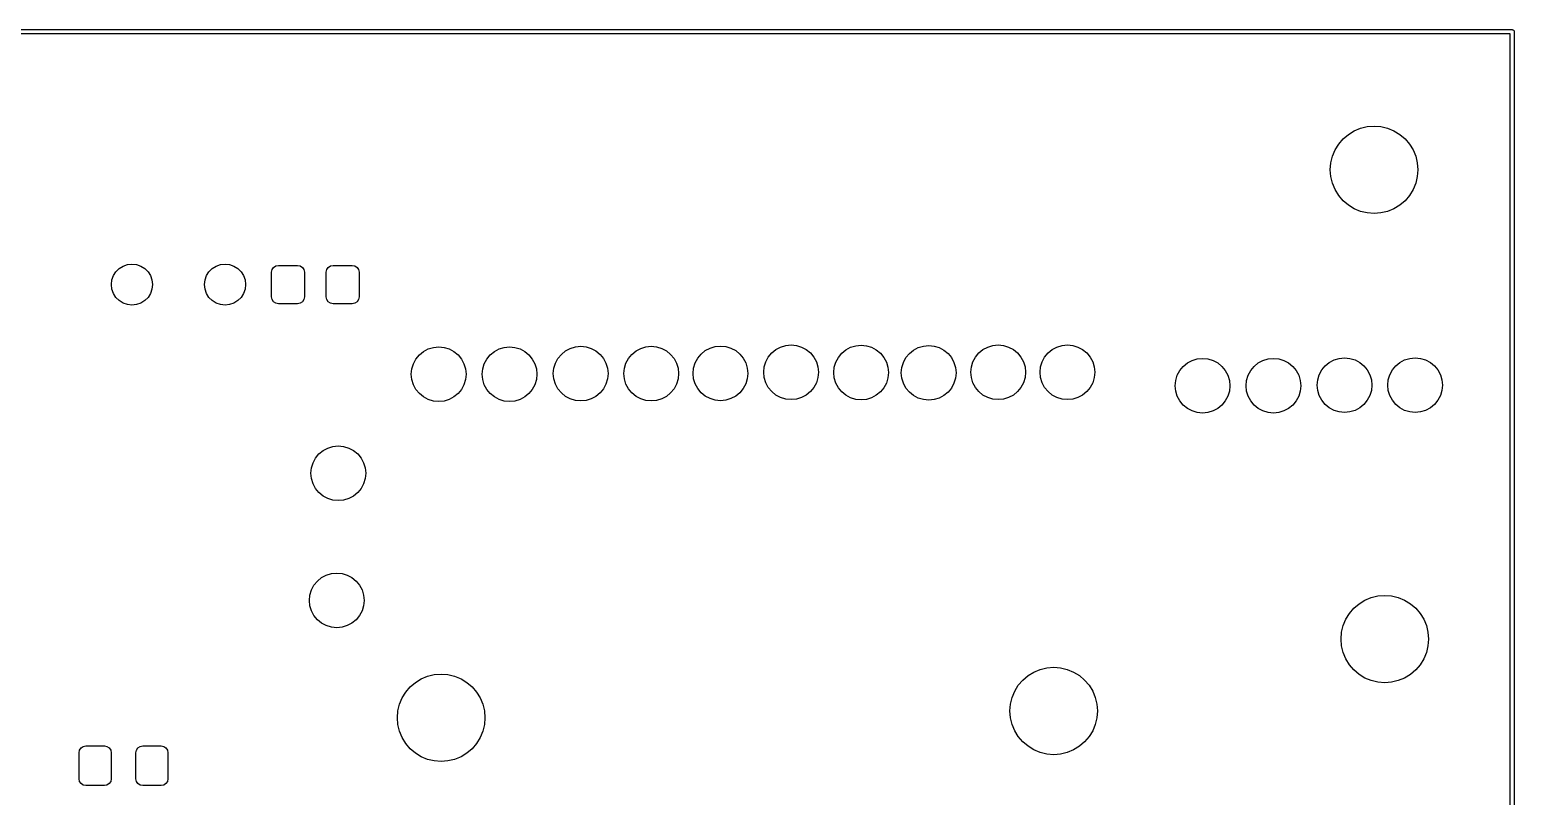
# Model space of a CAD drawing. Extents: x 0 to 110, y 0 to 70.
# Drawn here: x 55.9 to 110.1, y 42.1 to 70.1 of the extents above; entities that cross this region are included whole.
import ezdxf

# ---------------------------------------------------------------- set-up
doc = ezdxf.new("R2010")
doc.units = 0
doc.layers.add('BLACK', color=7, linetype='CONTINUOUS')

msp = doc.modelspace()

# ---------------------------------------------------------------- linework, layer by layer
at = {"layer": 'BLACK', "linetype": 'CONTINUOUS'}
for p, q in [((-0.05, 70.125), (110.05, 70.125)), ((110.05, 70.125), (110.06, 70.1233)), ((110.06, 70.1233), (110.063, 70.1239)), ((110.063, 70.1239), (110.066, 70.1222)), ((110.066, 70.1222), (110.076, 70.1205)), ((110.076, 70.1205), (110.091, 70.108)), ((110.091, 70.108), (110.107, 70.0982)), ((110.107, 70.0982), (110.11, 70.0919)), ((110.11, 70.0919), (110.115, 70.0875)), ((110.115, 70.0875), (110.118, 70.0683)), ((110.118, 70.0683), (110.125, 70.05)), ((110.125, 70.05), (110.125, -0.05)), ((109.975, 69.975), (0.025, 69.975)), ((109.975, 0.025), (109.975, 69.975)), ((103.869, 66.1314), (104.06, 66.2944)), ((104.06, 66.2944), (104.274, 66.4256)), ((104.274, 66.4256), (104.506, 66.5217)), ((104.506, 66.5217), (104.75, 66.5803)), ((104.75, 66.5803), (105, 66.6)), ((105, 66.6), (105.25, 66.5803)), ((105.25, 66.5803), (105.494, 66.5217)), ((105.494, 66.5217), (105.726, 66.4256)), ((105.726, 66.4256), (105.94, 66.2944)), ((105.94, 66.2944), (106.131, 66.1314)), ((103.478, 65.4944), (103.574, 65.7264)), ((103.574, 65.7264), (103.706, 65.9405)), ((103.706, 65.9405), (103.869, 66.1314)), ((106.131, 66.1314), (106.294, 65.9405)), ((106.294, 65.9405), (106.426, 65.7264)), ((106.426, 65.7264), (106.522, 65.4944)), ((103.4, 65), (103.42, 65.2503)), ((103.42, 65.2503), (103.478, 65.4944)), ((106.522, 65.4944), (106.58, 65.2503)), ((106.58, 65.2503), (106.6, 65)), ((103.42, 64.7497), (103.4, 65)), ((103.478, 64.5056), (103.42, 64.7497)), ((106.58, 64.7497), (106.522, 64.5056)), ((106.6, 65), (106.58, 64.7497)), ((103.574, 64.2736), (103.478, 64.5056)), ((103.706, 64.0595), (103.574, 64.2736)), ((103.869, 63.8686), (103.706, 64.0595)), ((106.294, 64.0595), (106.131, 63.8686)), ((106.426, 64.2736), (106.294, 64.0595)), ((106.522, 64.5056), (106.426, 64.2736)), ((104.06, 63.7056), (103.869, 63.8686)), ((104.274, 63.5744), (104.06, 63.7056)), ((104.506, 63.4783), (104.274, 63.5744)), ((105.726, 63.5744), (105.494, 63.4783)), ((105.94, 63.7056), (105.726, 63.5744)), ((106.131, 63.8686), (105.94, 63.7056)), ((104.75, 63.4197), (104.506, 63.4783)), ((105, 63.4), (104.75, 63.4197)), ((105.25, 63.4197), (105, 63.4)), ((105.494, 63.4783), (105.25, 63.4197)), ((59.0136, 61.2676), (59.1324, 61.3864)), ((59.1324, 61.3864), (59.2746, 61.4757)), ((59.2746, 61.4757), (59.4331, 61.5312)), ((59.4331, 61.5312), (59.6, 61.55)), ((59.6, 61.55), (59.7669, 61.5312)), ((59.7669, 61.5312), (59.9254, 61.4757)), ((59.9254, 61.4757), (60.0676, 61.3864)), ((60.0676, 61.3864), (60.1864, 61.2676)), ((62.4136, 61.2676), (62.5324, 61.3864)), ((62.5324, 61.3864), (62.6746, 61.4757)), ((62.6746, 61.4757), (62.8331, 61.5312)), ((62.8331, 61.5312), (63, 61.55)), ((63, 61.55), (63.1669, 61.5312)), ((63.1669, 61.5312), (63.3254, 61.4757)), ((63.3254, 61.4757), (63.4676, 61.3864)), ((63.4676, 61.3864), (63.5864, 61.2676)), ((64.7, 61.25), (64.719, 61.3457)), ((64.719, 61.3457), (64.7732, 61.4268)), ((64.7732, 61.4268), (64.8543, 61.481)), ((64.8543, 61.481), (64.95, 61.5)), ((64.95, 61.5), (65.65, 61.5)), ((65.65, 61.5), (65.7457, 61.481)), ((65.7457, 61.481), (65.8268, 61.4268)), ((65.8268, 61.4268), (65.881, 61.3457)), ((65.881, 61.3457), (65.9, 61.25)), ((66.7, 61.25), (66.719, 61.3457)), ((66.719, 61.3457), (66.7732, 61.4268)), ((66.7732, 61.4268), (66.8543, 61.481)), ((66.8543, 61.481), (66.95, 61.5)), ((66.95, 61.5), (67.65, 61.5)), ((67.65, 61.5), (67.7457, 61.481)), ((67.7457, 61.481), (67.8268, 61.4268)), ((67.8268, 61.4268), (67.881, 61.3457)), ((67.881, 61.3457), (67.9, 61.25)), ((58.85, 60.8), (58.8688, 60.9669)), ((58.8688, 60.6331), (58.85, 60.8)), ((58.8688, 60.9669), (58.9243, 61.1254)), ((58.9243, 61.1254), (59.0136, 61.2676)), ((60.1864, 61.2676), (60.2757, 61.1254)), ((60.2757, 61.1254), (60.3312, 60.9669)), ((60.3312, 60.9669), (60.35, 60.8)), ((60.35, 60.8), (60.3312, 60.6331)), ((62.25, 60.8), (62.2688, 60.9669)), ((62.2688, 60.6331), (62.25, 60.8)), ((62.2688, 60.9669), (62.3243, 61.1254)), ((62.3243, 61.1254), (62.4136, 61.2676)), ((63.5864, 61.2676), (63.6757, 61.1254)), ((63.6757, 61.1254), (63.7312, 60.9669)), ((63.7312, 60.9669), (63.75, 60.8)), ((63.75, 60.8), (63.7312, 60.6331)), ((64.7, 60.35), (64.7, 61.25)), ((65.9, 61.25), (65.9, 60.35)), ((66.7, 60.35), (66.7, 61.25)), ((67.9, 61.25), (67.9, 60.35)), ((58.9243, 60.4746), (58.8688, 60.6331)), ((59.0136, 60.3324), (58.9243, 60.4746)), ((59.1324, 60.2136), (59.0136, 60.3324)), ((60.1864, 60.3324), (60.0676, 60.2136)), ((60.2757, 60.4746), (60.1864, 60.3324)), ((60.3312, 60.6331), (60.2757, 60.4746)), ((62.3243, 60.4746), (62.2688, 60.6331)), ((62.4136, 60.3324), (62.3243, 60.4746)), ((62.5324, 60.2136), (62.4136, 60.3324)), ((63.5864, 60.3324), (63.4676, 60.2136)), ((63.6757, 60.4746), (63.5864, 60.3324)), ((63.7312, 60.6331), (63.6757, 60.4746)), ((64.719, 60.2543), (64.7, 60.35)), ((64.7732, 60.1732), (64.719, 60.2543)), ((65.881, 60.2543), (65.8268, 60.1732)), ((65.9, 60.35), (65.881, 60.2543)), ((66.719, 60.2543), (66.7, 60.35)), ((66.7732, 60.1732), (66.719, 60.2543)), ((67.881, 60.2543), (67.8268, 60.1732)), ((67.9, 60.35), (67.881, 60.2543)), ((59.2746, 60.1243), (59.1324, 60.2136)), ((59.4331, 60.0688), (59.2746, 60.1243)), ((59.6, 60.05), (59.4331, 60.0688)), ((59.7669, 60.0688), (59.6, 60.05)), ((59.9254, 60.1243), (59.7669, 60.0688)), ((60.0676, 60.2136), (59.9254, 60.1243)), ((62.6746, 60.1243), (62.5324, 60.2136)), ((62.8331, 60.0688), (62.6746, 60.1243)), ((63, 60.05), (62.8331, 60.0688)), ((63.1669, 60.0688), (63, 60.05)), ((63.3254, 60.1243), (63.1669, 60.0688)), ((63.4676, 60.2136), (63.3254, 60.1243)), ((64.8543, 60.119), (64.7732, 60.1732)), ((64.95, 60.1), (64.8543, 60.119)), ((65.65, 60.1), (64.95, 60.1)), ((65.7457, 60.119), (65.65, 60.1)), ((65.8268, 60.1732), (65.7457, 60.119)), ((66.8543, 60.119), (66.7732, 60.1732)), ((66.95, 60.1), (66.8543, 60.119)), ((67.65, 60.1), (66.95, 60.1)), ((67.7457, 60.119), (67.65, 60.1)), ((67.8268, 60.1732), (67.7457, 60.119)), ((69.8861, 57.9027), (69.9785, 58.0756)), ((69.9785, 58.0756), (70.1029, 58.2271)), ((70.1029, 58.2271), (70.2544, 58.3515)), ((70.2544, 58.3515), (70.4273, 58.4439)), ((70.4273, 58.4439), (70.6149, 58.5008)), ((70.6149, 58.5008), (70.81, 58.52)), ((70.81, 58.52), (71.0051, 58.5008)), ((71.0051, 58.5008), (71.1927, 58.4439)), ((71.1927, 58.4439), (71.3656, 58.3515)), ((71.3656, 58.3515), (71.5171, 58.2271)), ((71.5171, 58.2271), (71.6415, 58.0756)), ((71.6415, 58.0756), (71.7339, 57.9027)), ((72.4761, 57.9027), (72.5685, 58.0756)), ((72.5685, 58.0756), (72.6929, 58.2271)), ((72.6929, 58.2271), (72.8444, 58.3515)), ((72.8444, 58.3515), (73.0173, 58.4439)), ((73.0173, 58.4439), (73.2049, 58.5008)), ((73.2049, 58.5008), (73.4, 58.52)), ((73.4, 58.52), (73.5951, 58.5008)), ((73.5951, 58.5008), (73.7827, 58.4439)), ((73.7827, 58.4439), (73.9556, 58.3515)), ((73.9556, 58.3515), (74.1071, 58.2271)), ((74.1071, 58.2271), (74.2315, 58.0756)), ((74.2315, 58.0756), (74.3239, 57.9027)), ((75.0761, 57.9227), (75.1685, 58.0956)), ((75.1685, 58.0956), (75.2929, 58.2471)), ((75.2929, 58.2471), (75.4444, 58.3715)), ((75.4444, 58.3715), (75.6173, 58.4639)), ((75.6173, 58.4639), (75.8049, 58.5208)), ((75.8049, 58.5208), (76, 58.54)), ((76, 58.54), (76.1951, 58.5208)), ((76.1951, 58.5208), (76.3827, 58.4639)), ((76.3827, 58.4639), (76.5556, 58.3715)), ((76.5556, 58.3715), (76.7071, 58.2471)), ((76.7071, 58.2471), (76.8315, 58.0956)), ((76.8315, 58.0956), (76.9239, 57.9227)), ((77.6561, 57.9227), (77.7485, 58.0956)), ((77.7485, 58.0956), (77.8729, 58.2471)), ((77.8729, 58.2471), (78.0244, 58.3715)), ((78.0244, 58.3715), (78.1973, 58.4639)), ((78.1973, 58.4639), (78.3849, 58.5208)), ((78.3849, 58.5208), (78.58, 58.54)), ((78.58, 58.54), (78.7751, 58.5208)), ((78.7751, 58.5208), (78.9627, 58.4639)), ((78.9627, 58.4639), (79.1356, 58.3715)), ((79.1356, 58.3715), (79.2871, 58.2471)), ((79.2871, 58.2471), (79.4115, 58.0956)), ((79.4115, 58.0956), (79.5039, 57.9227)), ((80.1861, 57.9327), (80.2785, 58.1056)), ((80.2785, 58.1056), (80.4029, 58.2571)), ((80.4029, 58.2571), (80.5544, 58.3815)), ((80.5544, 58.3815), (80.7273, 58.4739)), ((80.7273, 58.4739), (80.9149, 58.5308)), ((80.9149, 58.5308), (81.11, 58.55)), ((81.11, 58.55), (81.3051, 58.5308)), ((81.3051, 58.5308), (81.4927, 58.4739)), ((81.4927, 58.4739), (81.6656, 58.3815)), ((81.6656, 58.3815), (81.8171, 58.2571)), ((81.8171, 58.2571), (81.9415, 58.1056)), ((81.9415, 58.1056), (82.0339, 57.9327)), ((82.7661, 57.9727), (82.8585, 58.1456)), ((82.8585, 58.1456), (82.9829, 58.2971)), ((82.9829, 58.2971), (83.1344, 58.4215)), ((83.1344, 58.4215), (83.3073, 58.5139)), ((83.3073, 58.5139), (83.4949, 58.5708)), ((83.4949, 58.5708), (83.69, 58.59)), ((83.69, 58.59), (83.8851, 58.5708)), ((83.8851, 58.5708), (84.0727, 58.5139)), ((84.0727, 58.5139), (84.2456, 58.4215)), ((84.2456, 58.4215), (84.3971, 58.2971)), ((84.3971, 58.2971), (84.5215, 58.1456)), ((84.5215, 58.1456), (84.6139, 57.9727)), ((85.3261, 57.9627), (85.4185, 58.1356)), ((85.4185, 58.1356), (85.5429, 58.2871)), ((85.5429, 58.2871), (85.6944, 58.4115)), ((85.6944, 58.4115), (85.8673, 58.5039)), ((85.8673, 58.5039), (86.0549, 58.5608)), ((86.0549, 58.5608), (86.25, 58.58)), ((86.25, 58.58), (86.4451, 58.5608)), ((86.4451, 58.5608), (86.6327, 58.5039)), ((86.6327, 58.5039), (86.8056, 58.4115)), ((86.8056, 58.4115), (86.9571, 58.2871)), ((86.9571, 58.2871), (87.0815, 58.1356)), ((87.0815, 58.1356), (87.1739, 57.9627)), ((87.7961, 57.9527), (87.8885, 58.1256)), ((87.8885, 58.1256), (88.0129, 58.2771)), ((88.0129, 58.2771), (88.1644, 58.4015)), ((88.1644, 58.4015), (88.3373, 58.4939)), ((88.3373, 58.4939), (88.5249, 58.5508)), ((88.5249, 58.5508), (88.72, 58.57)), ((88.72, 58.57), (88.9151, 58.5508)), ((88.9151, 58.5508), (89.1027, 58.4939)), ((89.1027, 58.4939), (89.2756, 58.4015)), ((89.2756, 58.4015), (89.4271, 58.2771)), ((89.4271, 58.2771), (89.5515, 58.1256)), ((89.5515, 58.1256), (89.6439, 57.9527)), ((90.3361, 57.9727), (90.4285, 58.1456)), ((90.4285, 58.1456), (90.5529, 58.2971)), ((90.5529, 58.2971), (90.7044, 58.4215)), ((90.7044, 58.4215), (90.8773, 58.5139)), ((90.8773, 58.5139), (91.0649, 58.5708)), ((91.0649, 58.5708), (91.26, 58.59)), ((91.26, 58.59), (91.4551, 58.5708)), ((91.4551, 58.5708), (91.6427, 58.5139)), ((91.6427, 58.5139), (91.8156, 58.4215)), ((91.8156, 58.4215), (91.9671, 58.2971)), ((91.9671, 58.2971), (92.0915, 58.1456)), ((92.0915, 58.1456), (92.1839, 57.9727)), ((92.8661, 57.9727), (92.9585, 58.1456)), ((92.9585, 58.1456), (93.0829, 58.2971)), ((93.0829, 58.2971), (93.2344, 58.4215)), ((93.2344, 58.4215), (93.4073, 58.5139)), ((93.4073, 58.5139), (93.5949, 58.5708)), ((93.5949, 58.5708), (93.79, 58.59)), ((93.79, 58.59), (93.9851, 58.5708)), ((93.9851, 58.5708), (94.1727, 58.5139)), ((94.1727, 58.5139), (94.3456, 58.4215)), ((94.3456, 58.4215), (94.4971, 58.2971)), ((94.4971, 58.2971), (94.6215, 58.1456)), ((94.6215, 58.1456), (94.7139, 57.9727)), ((98.3473, 58.0239), (98.5349, 58.0808)), ((98.5349, 58.0808), (98.73, 58.1)), ((98.73, 58.1), (98.9251, 58.0808)), ((98.9251, 58.0808), (99.1127, 58.0239)), ((100.937, 58.0239), (101.125, 58.0808)), ((101.125, 58.0808), (101.32, 58.1)), ((101.32, 58.1), (101.515, 58.0808)), ((101.515, 58.0808), (101.703, 58.0239)), ((103.537, 58.0439), (103.725, 58.1008)), ((103.725, 58.1008), (103.92, 58.12)), ((103.92, 58.12), (104.115, 58.1008)), ((104.115, 58.1008), (104.303, 58.0439)), ((106.117, 58.0439), (106.305, 58.1008)), ((106.305, 58.1008), (106.5, 58.12)), ((106.5, 58.12), (106.695, 58.1008)), ((106.695, 58.1008), (106.883, 58.0439)), ((69.81, 57.52), (69.8292, 57.7151)), ((69.8292, 57.3249), (69.81, 57.52)), ((69.8292, 57.7151), (69.8861, 57.9027)), ((71.7339, 57.9027), (71.7908, 57.7151)), ((71.7908, 57.7151), (71.81, 57.52)), ((71.81, 57.52), (71.7908, 57.3249)), ((72.4, 57.52), (72.4192, 57.7151)), ((72.4192, 57.3249), (72.4, 57.52)), ((72.4192, 57.7151), (72.4761, 57.9027)), ((74.3239, 57.9027), (74.3808, 57.7151)), ((74.3808, 57.7151), (74.4, 57.52)), ((74.4, 57.52), (74.3808, 57.3249)), ((75, 57.54), (75.0192, 57.7351)), ((75.0192, 57.3449), (75, 57.54)), ((75.0192, 57.7351), (75.0761, 57.9227)), ((76.9239, 57.9227), (76.9808, 57.7351)), ((76.9808, 57.7351), (77, 57.54)), ((77, 57.54), (76.9808, 57.3449)), ((77.58, 57.54), (77.5992, 57.7351)), ((77.5992, 57.3449), (77.58, 57.54)), ((77.5992, 57.7351), (77.6561, 57.9227)), ((79.5039, 57.9227), (79.5608, 57.7351)), ((79.5608, 57.7351), (79.58, 57.54)), ((79.58, 57.54), (79.5608, 57.3449)), ((80.11, 57.55), (80.1292, 57.7451)), ((80.1292, 57.3549), (80.11, 57.55)), ((80.1292, 57.7451), (80.1861, 57.9327)), ((82.0339, 57.9327), (82.0908, 57.7451)), ((82.0908, 57.7451), (82.11, 57.55)), ((82.11, 57.55), (82.0908, 57.3549)), ((82.69, 57.59), (82.7092, 57.7851)), ((82.7092, 57.3949), (82.69, 57.59)), ((82.7092, 57.7851), (82.7661, 57.9727)), ((84.6139, 57.9727), (84.6708, 57.7851)), ((84.6708, 57.7851), (84.69, 57.59)), ((84.69, 57.59), (84.6708, 57.3949)), ((85.25, 57.58), (85.2692, 57.7751)), ((85.2692, 57.3849), (85.25, 57.58)), ((85.2692, 57.7751), (85.3261, 57.9627)), ((87.1739, 57.9627), (87.2308, 57.7751)), ((87.2308, 57.7751), (87.25, 57.58)), ((87.25, 57.58), (87.2308, 57.3849)), ((87.72, 57.57), (87.7392, 57.7651)), ((87.7392, 57.3749), (87.72, 57.57)), ((87.7392, 57.7651), (87.7961, 57.9527)), ((89.6439, 57.9527), (89.7008, 57.7651)), ((89.7008, 57.7651), (89.72, 57.57)), ((89.72, 57.57), (89.7008, 57.3749)), ((90.26, 57.59), (90.2792, 57.7851)), ((90.2792, 57.3949), (90.26, 57.59)), ((90.2792, 57.7851), (90.3361, 57.9727)), ((92.1839, 57.9727), (92.2408, 57.7851)), ((92.2408, 57.7851), (92.26, 57.59)), ((92.26, 57.59), (92.2408, 57.3949)), ((92.79, 57.59), (92.8092, 57.7851)), ((92.8092, 57.3949), (92.79, 57.59)), ((92.8092, 57.7851), (92.8661, 57.9727)), ((94.7139, 57.9727), (94.7708, 57.7851)), ((94.7708, 57.7851), (94.79, 57.59)), ((94.79, 57.59), (94.7708, 57.3949)), ((97.8061, 57.4827), (97.8985, 57.6556)), ((97.8985, 57.6556), (98.0229, 57.8071)), ((98.0229, 57.8071), (98.1744, 57.9315)), ((98.1744, 57.9315), (98.3473, 58.0239)), ((99.1127, 58.0239), (99.2856, 57.9315)), ((99.2856, 57.9315), (99.4371, 57.8071)), ((99.4371, 57.8071), (99.5615, 57.6556)), ((99.5615, 57.6556), (99.6539, 57.4827)), ((100.396, 57.4827), (100.489, 57.6556)), ((100.489, 57.6556), (100.613, 57.8071)), ((100.613, 57.8071), (100.764, 57.9315)), ((100.764, 57.9315), (100.937, 58.0239)), ((101.703, 58.0239), (101.876, 57.9315)), ((101.876, 57.9315), (102.027, 57.8071)), ((102.027, 57.8071), (102.151, 57.6556)), ((102.151, 57.6556), (102.244, 57.4827)), ((102.996, 57.5027), (103.089, 57.6756)), ((103.089, 57.6756), (103.213, 57.8271)), ((103.213, 57.8271), (103.364, 57.9515)), ((103.364, 57.9515), (103.537, 58.0439)), ((104.303, 58.0439), (104.476, 57.9515)), ((104.476, 57.9515), (104.627, 57.8271)), ((104.627, 57.8271), (104.751, 57.6756)), ((104.751, 57.6756), (104.844, 57.5027)), ((105.576, 57.5027), (105.669, 57.6756)), ((105.669, 57.6756), (105.793, 57.8271)), ((105.793, 57.8271), (105.944, 57.9515)), ((105.944, 57.9515), (106.117, 58.0439)), ((106.883, 58.0439), (107.056, 57.9515)), ((107.056, 57.9515), (107.207, 57.8271)), ((107.207, 57.8271), (107.331, 57.6756)), ((107.331, 57.6756), (107.424, 57.5027)), ((69.8861, 57.1373), (69.8292, 57.3249)), ((69.9785, 56.9644), (69.8861, 57.1373)), ((71.7339, 57.1373), (71.6415, 56.9644)), ((71.7908, 57.3249), (71.7339, 57.1373)), ((72.4761, 57.1373), (72.4192, 57.3249)), ((72.5685, 56.9644), (72.4761, 57.1373)), ((74.3239, 57.1373), (74.2315, 56.9644)), ((74.3808, 57.3249), (74.3239, 57.1373)), ((75.0761, 57.1573), (75.0192, 57.3449)), ((75.1685, 56.9844), (75.0761, 57.1573)), ((75.2929, 56.8329), (75.1685, 56.9844)), ((76.8315, 56.9844), (76.7071, 56.8329)), ((76.9239, 57.1573), (76.8315, 56.9844)), ((76.9808, 57.3449), (76.9239, 57.1573)), ((77.6561, 57.1573), (77.5992, 57.3449)), ((77.7485, 56.9844), (77.6561, 57.1573)), ((77.8729, 56.8329), (77.7485, 56.9844)), ((79.4115, 56.9844), (79.2871, 56.8329)), ((79.5039, 57.1573), (79.4115, 56.9844)), ((79.5608, 57.3449), (79.5039, 57.1573)), ((80.1861, 57.1673), (80.1292, 57.3549)), ((80.2785, 56.9944), (80.1861, 57.1673)), ((80.4029, 56.8429), (80.2785, 56.9944)), ((81.9415, 56.9944), (81.8171, 56.8429)), ((82.0339, 57.1673), (81.9415, 56.9944)), ((82.0908, 57.3549), (82.0339, 57.1673)), ((82.7661, 57.2073), (82.7092, 57.3949)), ((82.8585, 57.0344), (82.7661, 57.2073)), ((82.9829, 56.8829), (82.8585, 57.0344)), ((84.5215, 57.0344), (84.3971, 56.8829)), ((84.6139, 57.2073), (84.5215, 57.0344)), ((84.6708, 57.3949), (84.6139, 57.2073)), ((85.3261, 57.1973), (85.2692, 57.3849)), ((85.4185, 57.0244), (85.3261, 57.1973)), ((85.5429, 56.8729), (85.4185, 57.0244)), ((87.0815, 57.0244), (86.9571, 56.8729)), ((87.1739, 57.1973), (87.0815, 57.0244)), ((87.2308, 57.3849), (87.1739, 57.1973)), ((87.7961, 57.1873), (87.7392, 57.3749)), ((87.8885, 57.0144), (87.7961, 57.1873)), ((88.0129, 56.8629), (87.8885, 57.0144)), ((89.5515, 57.0144), (89.4271, 56.8629)), ((89.6439, 57.1873), (89.5515, 57.0144)), ((89.7008, 57.3749), (89.6439, 57.1873)), ((90.3361, 57.2073), (90.2792, 57.3949)), ((90.4285, 57.0344), (90.3361, 57.2073)), ((90.5529, 56.8829), (90.4285, 57.0344)), ((92.0915, 57.0344), (91.9671, 56.8829)), ((92.1839, 57.2073), (92.0915, 57.0344)), ((92.2408, 57.3949), (92.1839, 57.2073)), ((92.8661, 57.2073), (92.8092, 57.3949)), ((92.9585, 57.0344), (92.8661, 57.2073)), ((93.0829, 56.8829), (92.9585, 57.0344)), ((94.6215, 57.0344), (94.4971, 56.8829)), ((94.7139, 57.2073), (94.6215, 57.0344)), ((94.7708, 57.3949), (94.7139, 57.2073)), ((97.73, 57.1), (97.7492, 57.2951)), ((97.7492, 56.9049), (97.73, 57.1)), ((97.7492, 57.2951), (97.8061, 57.4827)), ((99.6539, 57.4827), (99.7108, 57.2951)), ((99.7108, 57.2951), (99.73, 57.1)), ((99.73, 57.1), (99.7108, 56.9049)), ((100.32, 57.1), (100.339, 57.2951)), ((100.339, 56.9049), (100.32, 57.1)), ((100.339, 57.2951), (100.396, 57.4827)), ((102.244, 57.4827), (102.301, 57.2951)), ((102.301, 57.2951), (102.32, 57.1)), ((102.32, 57.1), (102.301, 56.9049)), ((102.92, 57.12), (102.939, 57.3151)), ((102.939, 56.9249), (102.92, 57.12)), ((102.939, 57.3151), (102.996, 57.5027)), ((104.844, 57.5027), (104.901, 57.3151)), ((104.901, 57.3151), (104.92, 57.12)), ((104.92, 57.12), (104.901, 56.9249)), ((105.5, 57.12), (105.519, 57.3151)), ((105.519, 56.9249), (105.5, 57.12)), ((105.519, 57.3151), (105.576, 57.5027)), ((107.424, 57.5027), (107.481, 57.3151)), ((107.481, 57.3151), (107.5, 57.12)), ((107.5, 57.12), (107.481, 56.9249)), ((70.1029, 56.8129), (69.9785, 56.9644)), ((70.2544, 56.6885), (70.1029, 56.8129)), ((70.4273, 56.5961), (70.2544, 56.6885)), ((70.6149, 56.5392), (70.4273, 56.5961)), ((70.81, 56.52), (70.6149, 56.5392)), ((71.0051, 56.5392), (70.81, 56.52)), ((71.1927, 56.5961), (71.0051, 56.5392)), ((71.3656, 56.6885), (71.1927, 56.5961)), ((71.5171, 56.8129), (71.3656, 56.6885)), ((71.6415, 56.9644), (71.5171, 56.8129)), ((72.6929, 56.8129), (72.5685, 56.9644)), ((72.8444, 56.6885), (72.6929, 56.8129)), ((73.0173, 56.5961), (72.8444, 56.6885)), ((73.2049, 56.5392), (73.0173, 56.5961)), ((73.4, 56.52), (73.2049, 56.5392)), ((73.5951, 56.5392), (73.4, 56.52)), ((73.7827, 56.5961), (73.5951, 56.5392)), ((73.9556, 56.6885), (73.7827, 56.5961)), ((74.1071, 56.8129), (73.9556, 56.6885)), ((74.2315, 56.9644), (74.1071, 56.8129)), ((75.4444, 56.7085), (75.2929, 56.8329)), ((75.6173, 56.6161), (75.4444, 56.7085)), ((75.8049, 56.5592), (75.6173, 56.6161)), ((76, 56.54), (75.8049, 56.5592)), ((76.1951, 56.5592), (76, 56.54)), ((76.3827, 56.6161), (76.1951, 56.5592)), ((76.5556, 56.7085), (76.3827, 56.6161)), ((76.7071, 56.8329), (76.5556, 56.7085)), ((78.0244, 56.7085), (77.8729, 56.8329)), ((78.1973, 56.6161), (78.0244, 56.7085)), ((78.3849, 56.5592), (78.1973, 56.6161)), ((78.58, 56.54), (78.3849, 56.5592)), ((78.7751, 56.5592), (78.58, 56.54)), ((78.9627, 56.6161), (78.7751, 56.5592)), ((79.1356, 56.7085), (78.9627, 56.6161)), ((79.2871, 56.8329), (79.1356, 56.7085)), ((80.5544, 56.7185), (80.4029, 56.8429)), ((80.7273, 56.6261), (80.5544, 56.7185)), ((80.9149, 56.5692), (80.7273, 56.6261)), ((81.11, 56.55), (80.9149, 56.5692)), ((81.3051, 56.5692), (81.11, 56.55)), ((81.4927, 56.6261), (81.3051, 56.5692)), ((81.6656, 56.7185), (81.4927, 56.6261)), ((81.8171, 56.8429), (81.6656, 56.7185)), ((83.1344, 56.7585), (82.9829, 56.8829)), ((83.3073, 56.6661), (83.1344, 56.7585)), ((83.4949, 56.6092), (83.3073, 56.6661)), ((83.69, 56.59), (83.4949, 56.6092)), ((83.8851, 56.6092), (83.69, 56.59)), ((84.0727, 56.6661), (83.8851, 56.6092)), ((84.2456, 56.7585), (84.0727, 56.6661)), ((84.3971, 56.8829), (84.2456, 56.7585)), ((85.6944, 56.7485), (85.5429, 56.8729)), ((85.8673, 56.6561), (85.6944, 56.7485)), ((86.0549, 56.5992), (85.8673, 56.6561)), ((86.25, 56.58), (86.0549, 56.5992)), ((86.4451, 56.5992), (86.25, 56.58)), ((86.6327, 56.6561), (86.4451, 56.5992)), ((86.8056, 56.7485), (86.6327, 56.6561)), ((86.9571, 56.8729), (86.8056, 56.7485)), ((88.1644, 56.7385), (88.0129, 56.8629)), ((88.3373, 56.6461), (88.1644, 56.7385)), ((88.5249, 56.5892), (88.3373, 56.6461)), ((88.72, 56.57), (88.5249, 56.5892)), ((88.9151, 56.5892), (88.72, 56.57)), ((89.1027, 56.6461), (88.9151, 56.5892)), ((89.2756, 56.7385), (89.1027, 56.6461)), ((89.4271, 56.8629), (89.2756, 56.7385)), ((90.7044, 56.7585), (90.5529, 56.8829)), ((90.8773, 56.6661), (90.7044, 56.7585)), ((91.0649, 56.6092), (90.8773, 56.6661)), ((91.26, 56.59), (91.0649, 56.6092)), ((91.4551, 56.6092), (91.26, 56.59)), ((91.6427, 56.6661), (91.4551, 56.6092)), ((91.8156, 56.7585), (91.6427, 56.6661)), ((91.9671, 56.8829), (91.8156, 56.7585)), ((93.2344, 56.7585), (93.0829, 56.8829)), ((93.4073, 56.6661), (93.2344, 56.7585)), ((93.5949, 56.6092), (93.4073, 56.6661)), ((93.79, 56.59), (93.5949, 56.6092)), ((93.9851, 56.6092), (93.79, 56.59)), ((94.1727, 56.6661), (93.9851, 56.6092)), ((94.3456, 56.7585), (94.1727, 56.6661)), ((94.4971, 56.8829), (94.3456, 56.7585)), ((97.8061, 56.7173), (97.7492, 56.9049)), ((97.8985, 56.5444), (97.8061, 56.7173)), ((98.0229, 56.3929), (97.8985, 56.5444)), ((99.5615, 56.5444), (99.4371, 56.3929)), ((99.6539, 56.7173), (99.5615, 56.5444)), ((99.7108, 56.9049), (99.6539, 56.7173)), ((100.396, 56.7173), (100.339, 56.9049)), ((100.489, 56.5444), (100.396, 56.7173)), ((100.613, 56.3929), (100.489, 56.5444)), ((102.151, 56.5444), (102.027, 56.3929)), ((102.244, 56.7173), (102.151, 56.5444)), ((102.301, 56.9049), (102.244, 56.7173)), ((102.996, 56.7373), (102.939, 56.9249)), ((103.089, 56.5644), (102.996, 56.7373)), ((103.213, 56.4129), (103.089, 56.5644)), ((104.751, 56.5644), (104.627, 56.4129)), ((104.844, 56.7373), (104.751, 56.5644)), ((104.901, 56.9249), (104.844, 56.7373)), ((105.576, 56.7373), (105.519, 56.9249)), ((105.669, 56.5644), (105.576, 56.7373)), ((105.793, 56.4129), (105.669, 56.5644)), ((107.331, 56.5644), (107.207, 56.4129)), ((107.424, 56.7373), (107.331, 56.5644)), ((107.481, 56.9249), (107.424, 56.7373)), ((98.1744, 56.2685), (98.0229, 56.3929)), ((98.3473, 56.1761), (98.1744, 56.2685)), ((98.5349, 56.1192), (98.3473, 56.1761)), ((98.73, 56.1), (98.5349, 56.1192)), ((98.9251, 56.1192), (98.73, 56.1)), ((99.1127, 56.1761), (98.9251, 56.1192)), ((99.2856, 56.2685), (99.1127, 56.1761)), ((99.4371, 56.3929), (99.2856, 56.2685)), ((100.764, 56.2685), (100.613, 56.3929)), ((100.937, 56.1761), (100.764, 56.2685)), ((101.125, 56.1192), (100.937, 56.1761)), ((101.32, 56.1), (101.125, 56.1192)), ((101.515, 56.1192), (101.32, 56.1)), ((101.703, 56.1761), (101.515, 56.1192)), ((101.876, 56.2685), (101.703, 56.1761)), ((102.027, 56.3929), (101.876, 56.2685)), ((103.364, 56.2885), (103.213, 56.4129)), ((103.537, 56.1961), (103.364, 56.2885)), ((103.725, 56.1392), (103.537, 56.1961)), ((103.92, 56.12), (103.725, 56.1392)), ((104.115, 56.1392), (103.92, 56.12)), ((104.303, 56.1961), (104.115, 56.1392)), ((104.476, 56.2885), (104.303, 56.1961)), ((104.627, 56.4129), (104.476, 56.2885)), ((105.944, 56.2885), (105.793, 56.4129)), ((106.117, 56.1961), (105.944, 56.2885)), ((106.305, 56.1392), (106.117, 56.1961)), ((106.5, 56.12), (106.305, 56.1392)), ((106.695, 56.1392), (106.5, 56.12)), ((106.883, 56.1961), (106.695, 56.1392)), ((107.056, 56.2885), (106.883, 56.1961)), ((107.207, 56.4129), (107.056, 56.2885)), ((66.5862, 54.727), (66.7591, 54.8194)), ((66.7591, 54.8194), (66.9467, 54.8763)), ((66.9467, 54.8763), (67.1418, 54.8955)), ((67.1418, 54.8955), (67.3369, 54.8763)), ((67.3369, 54.8763), (67.5245, 54.8194)), ((67.5245, 54.8194), (67.6974, 54.727)), ((66.161, 54.0906), (66.2179, 54.2782)), ((66.2179, 54.2782), (66.3103, 54.4511)), ((66.3103, 54.4511), (66.4347, 54.6026)), ((66.4347, 54.6026), (66.5862, 54.727)), ((67.6974, 54.727), (67.8489, 54.6026)), ((67.8489, 54.6026), (67.9733, 54.4511)), ((67.9733, 54.4511), (68.0657, 54.2782)), ((68.0657, 54.2782), (68.1226, 54.0906)), ((66.1418, 53.8955), (66.161, 54.0906)), ((66.161, 53.7004), (66.1418, 53.8955)), ((68.1226, 54.0906), (68.1418, 53.8955)), ((68.1418, 53.8955), (68.1226, 53.7004)), ((66.2179, 53.5128), (66.161, 53.7004)), ((66.3103, 53.34), (66.2179, 53.5128)), ((66.4347, 53.1884), (66.3103, 53.34)), ((66.5862, 53.0641), (66.4347, 53.1884)), ((67.8489, 53.1884), (67.6974, 53.0641)), ((67.9733, 53.34), (67.8489, 53.1884)), ((68.0657, 53.5128), (67.9733, 53.34)), ((68.1226, 53.7004), (68.0657, 53.5128)), ((66.7591, 52.9716), (66.5862, 53.0641)), ((66.9467, 52.9147), (66.7591, 52.9716)), ((67.1418, 52.8955), (66.9467, 52.9147)), ((67.3369, 52.9147), (67.1418, 52.8955)), ((67.5245, 52.9716), (67.3369, 52.9147)), ((67.6974, 53.0641), (67.5245, 52.9716)), ((66.2519, 49.8011), (66.3763, 49.9526)), ((66.3763, 49.9526), (66.5278, 50.077)), ((66.5278, 50.077), (66.7007, 50.1694)), ((66.7007, 50.1694), (66.8883, 50.2263)), ((66.8883, 50.2263), (67.0834, 50.2455)), ((67.0834, 50.2455), (67.2785, 50.2263)), ((67.2785, 50.2263), (67.4661, 50.1694)), ((67.4661, 50.1694), (67.6389, 50.077)), ((67.6389, 50.077), (67.7905, 49.9526)), ((67.7905, 49.9526), (67.9148, 49.8011)), ((66.0834, 49.2455), (66.1026, 49.4406)), ((66.1026, 49.4406), (66.1595, 49.6282)), ((66.1595, 49.6282), (66.2519, 49.8011)), ((67.9148, 49.8011), (68.0073, 49.6282)), ((68.0073, 49.6282), (68.0642, 49.4406)), ((68.0642, 49.4406), (68.0834, 49.2455)), ((104.896, 49.3505), (105.14, 49.4091)), ((105.14, 49.4091), (105.39, 49.4288)), ((105.39, 49.4288), (105.64, 49.4091)), ((105.64, 49.4091), (105.884, 49.3505)), ((66.1026, 49.0504), (66.0834, 49.2455)), ((66.1595, 48.8628), (66.1026, 49.0504)), ((66.2519, 48.6899), (66.1595, 48.8628)), ((68.0073, 48.8628), (67.9148, 48.6899)), ((68.0642, 49.0504), (68.0073, 48.8628)), ((68.0834, 49.2455), (68.0642, 49.0504)), ((104.097, 48.7697), (104.259, 48.9605)), ((104.259, 48.9605), (104.45, 49.1234)), ((104.45, 49.1234), (104.664, 49.2545)), ((104.664, 49.2545), (104.896, 49.3505)), ((105.884, 49.3505), (106.116, 49.2545)), ((106.116, 49.2545), (106.33, 49.1234)), ((106.33, 49.1234), (106.521, 48.9605)), ((106.521, 48.9605), (106.683, 48.7697)), ((66.3763, 48.5384), (66.2519, 48.6899)), ((66.5278, 48.414), (66.3763, 48.5384)), ((66.7007, 48.3216), (66.5278, 48.414)), ((66.8883, 48.2647), (66.7007, 48.3216)), ((67.4661, 48.3216), (67.2785, 48.2647)), ((67.6389, 48.414), (67.4661, 48.3216)), ((67.7905, 48.5384), (67.6389, 48.414)), ((67.9148, 48.6899), (67.7905, 48.5384)), ((103.811, 48.0801), (103.869, 48.324)), ((103.869, 48.324), (103.965, 48.5558)), ((103.965, 48.5558), (104.097, 48.7697)), ((106.683, 48.7697), (106.815, 48.5558)), ((106.815, 48.5558), (106.911, 48.324)), ((106.911, 48.324), (106.969, 48.0801)), ((67.0834, 48.2455), (66.8883, 48.2647)), ((67.2785, 48.2647), (67.0834, 48.2455)), ((103.791, 47.83), (103.811, 48.0801)), ((103.811, 47.5799), (103.791, 47.83)), ((106.969, 48.0801), (106.989, 47.83)), ((106.989, 47.83), (106.969, 47.5799)), ((103.869, 47.3359), (103.811, 47.5799)), ((103.965, 47.1042), (103.869, 47.3359)), ((106.911, 47.3359), (106.815, 47.1042)), ((106.969, 47.5799), (106.911, 47.3359)), ((92.5642, 46.6245), (92.7959, 46.7205)), ((92.7959, 46.7205), (93.0399, 46.7791)), ((93.0399, 46.7791), (93.29, 46.7988)), ((93.29, 46.7988), (93.5401, 46.7791)), ((93.5401, 46.7791), (93.784, 46.7205)), ((93.784, 46.7205), (94.0158, 46.6245)), ((104.097, 46.8903), (103.965, 47.1042)), ((104.259, 46.6995), (104.097, 46.8903)), ((104.45, 46.5366), (104.259, 46.6995)), ((106.521, 46.6995), (106.33, 46.5366)), ((106.683, 46.8903), (106.521, 46.6995)), ((106.815, 47.1042), (106.683, 46.8903)), ((69.7695, 46.0805), (69.9603, 46.2434)), ((69.9603, 46.2434), (70.1742, 46.3745)), ((70.1742, 46.3745), (70.4059, 46.4705)), ((70.4059, 46.4705), (70.6499, 46.5291)), ((70.6499, 46.5291), (70.9, 46.5488)), ((70.9, 46.5488), (71.1501, 46.5291)), ((71.1501, 46.5291), (71.394, 46.4705)), ((71.394, 46.4705), (71.6258, 46.3745)), ((71.6258, 46.3745), (71.8397, 46.2434)), ((71.8397, 46.2434), (72.0305, 46.0805)), ((91.8655, 45.9258), (91.9966, 46.1397)), ((91.9966, 46.1397), (92.1595, 46.3305)), ((92.1595, 46.3305), (92.3503, 46.4934)), ((92.3503, 46.4934), (92.5642, 46.6245)), ((94.0158, 46.6245), (94.2297, 46.4934)), ((94.2297, 46.4934), (94.4205, 46.3305)), ((94.4205, 46.3305), (94.5834, 46.1397)), ((94.5834, 46.1397), (94.7145, 45.9258)), ((104.664, 46.4055), (104.45, 46.5366)), ((104.896, 46.3095), (104.664, 46.4055)), ((105.14, 46.2509), (104.896, 46.3095)), ((105.39, 46.2312), (105.14, 46.2509)), ((105.64, 46.2509), (105.39, 46.2312)), ((105.884, 46.3095), (105.64, 46.2509)), ((106.116, 46.4055), (105.884, 46.3095)), ((106.33, 46.5366), (106.116, 46.4055)), ((69.3795, 45.444), (69.4755, 45.6758)), ((69.4755, 45.6758), (69.6066, 45.8897)), ((69.6066, 45.8897), (69.7695, 46.0805)), ((72.0305, 46.0805), (72.1934, 45.8897)), ((72.1934, 45.8897), (72.3245, 45.6758)), ((72.3245, 45.6758), (72.4205, 45.444)), ((91.7109, 45.4501), (91.7695, 45.694)), ((91.7695, 45.694), (91.8655, 45.9258)), ((94.7145, 45.9258), (94.8105, 45.694)), ((94.8105, 45.694), (94.8691, 45.4501)), ((69.3012, 44.95), (69.3209, 45.2001)), ((69.3209, 45.2001), (69.3795, 45.444)), ((72.4205, 45.444), (72.4791, 45.2001)), ((72.4791, 45.2001), (72.4988, 44.95)), ((91.6912, 45.2), (91.7109, 45.4501)), ((91.7109, 44.9499), (91.6912, 45.2)), ((94.8691, 45.4501), (94.8888, 45.2)), ((94.8888, 45.2), (94.8691, 44.9499)), ((69.3209, 44.6999), (69.3012, 44.95)), ((69.3795, 44.456), (69.3209, 44.6999)), ((72.4791, 44.6999), (72.4205, 44.456)), ((72.4988, 44.95), (72.4791, 44.6999)), ((91.7695, 44.706), (91.7109, 44.9499)), ((91.8655, 44.4742), (91.7695, 44.706)), ((94.8105, 44.706), (94.7145, 44.4742)), ((94.8691, 44.9499), (94.8105, 44.706)), ((69.4755, 44.2242), (69.3795, 44.456)), ((69.6066, 44.0103), (69.4755, 44.2242)), ((69.7695, 43.8195), (69.6066, 44.0103)), ((72.1934, 44.0103), (72.0305, 43.8195)), ((72.3245, 44.2242), (72.1934, 44.0103)), ((72.4205, 44.456), (72.3245, 44.2242)), ((91.9966, 44.2603), (91.8655, 44.4742)), ((92.1595, 44.0695), (91.9966, 44.2603)), ((92.3503, 43.9066), (92.1595, 44.0695)), ((94.4205, 44.0695), (94.2297, 43.9066)), ((94.5834, 44.2603), (94.4205, 44.0695)), ((94.7145, 44.4742), (94.5834, 44.2603)), ((57.6655, 43.6685), (57.6845, 43.7642)), ((57.6655, 42.7185), (57.6655, 43.6685)), ((57.6845, 43.7642), (57.7387, 43.8453)), ((57.7387, 43.8453), (57.8198, 43.8995)), ((57.8198, 43.8995), (57.9155, 43.9185)), ((57.9155, 43.9185), (58.5905, 43.9185)), ((58.5905, 43.9185), (58.6861, 43.8995)), ((58.6861, 43.8995), (58.7672, 43.8453)), ((58.7672, 43.8453), (58.8214, 43.7642)), ((58.8214, 43.7642), (58.8405, 43.6685)), ((58.8405, 43.6685), (58.8405, 42.7185)), ((59.7405, 43.6685), (59.7595, 43.7642)), ((59.7405, 42.7185), (59.7405, 43.6685)), ((59.7595, 43.7642), (59.8137, 43.8453)), ((59.8137, 43.8453), (59.8948, 43.8995)), ((59.8948, 43.8995), (59.9905, 43.9185)), ((59.9905, 43.9185), (60.6655, 43.9185)), ((60.6655, 43.9185), (60.7611, 43.8995)), ((60.7611, 43.8995), (60.8422, 43.8453)), ((60.8422, 43.8453), (60.8964, 43.7642)), ((60.8964, 43.7642), (60.9155, 43.6685)), ((60.9155, 43.6685), (60.9155, 42.7185)), ((69.9603, 43.6566), (69.7695, 43.8195)), ((70.1742, 43.5255), (69.9603, 43.6566)), ((70.4059, 43.4295), (70.1742, 43.5255)), ((70.6499, 43.3709), (70.4059, 43.4295)), ((71.394, 43.4295), (71.1501, 43.3709)), ((71.6258, 43.5255), (71.394, 43.4295)), ((71.8397, 43.6566), (71.6258, 43.5255)), ((72.0305, 43.8195), (71.8397, 43.6566)), ((92.5642, 43.7755), (92.3503, 43.9066)), ((92.7959, 43.6795), (92.5642, 43.7755)), ((93.0399, 43.6209), (92.7959, 43.6795)), ((93.29, 43.6012), (93.0399, 43.6209)), ((93.5401, 43.6209), (93.29, 43.6012)), ((93.784, 43.6795), (93.5401, 43.6209)), ((94.0158, 43.7755), (93.784, 43.6795)), ((94.2297, 43.9066), (94.0158, 43.7755)), ((70.9, 43.3512), (70.6499, 43.3709)), ((71.1501, 43.3709), (70.9, 43.3512)), ((57.6845, 42.6228), (57.6655, 42.7185)), ((57.7387, 42.5417), (57.6845, 42.6228)), ((57.8198, 42.4875), (57.7387, 42.5417)), ((57.9155, 42.4685), (57.8198, 42.4875)), ((58.5905, 42.4685), (57.9155, 42.4685)), ((58.6861, 42.4875), (58.5905, 42.4685)), ((58.7672, 42.5417), (58.6861, 42.4875)), ((58.8214, 42.6228), (58.7672, 42.5417)), ((58.8405, 42.7185), (58.8214, 42.6228)), ((59.7595, 42.6228), (59.7405, 42.7185)), ((59.8137, 42.5417), (59.7595, 42.6228)), ((59.8948, 42.4875), (59.8137, 42.5417)), ((59.9905, 42.4685), (59.8948, 42.4875)), ((60.6655, 42.4685), (59.9905, 42.4685)), ((60.7611, 42.4875), (60.6655, 42.4685)), ((60.8422, 42.5417), (60.7611, 42.4875)), ((60.8964, 42.6228), (60.8422, 42.5417)), ((60.9155, 42.7185), (60.8964, 42.6228))]:
    msp.add_line(p, q, dxfattribs=at)

doc.saveas('drawing.dxf')
